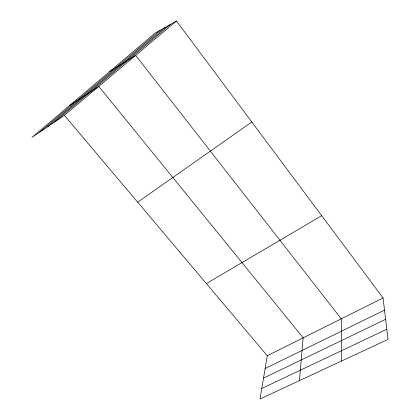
<?xml version="1.0" encoding="UTF-8"?>
<svg xmlns="http://www.w3.org/2000/svg" width="420" height="420" viewBox="0 0 420 420"><rect width="100%" height="100%" fill="white"/><g stroke="black" fill="none" stroke-linecap="round" stroke-linejoin="round"><path stroke-width="0.63" d="M299.429 380.651L303.161 337.832L98.789 86.405L69.326 105.735M64.391 115.358L267.267 355.74L260.022 399L388.038 339.392L383.066 297.969L176.484 21L154.859 33.269L31.962 137.393L64.391 115.358L176.484 21M39.937 131.975L160.235 30.224M47.733 126.677L165.448 27.263M54.92 121.795L170.231 24.549M137.686 202.204L251.811 121.989M109.704 71.526L135.65 55.377L341.266 318.822L341.534 361.043M206.372 283.589L321.689 215.675M267.267 355.74L383.066 297.969M265.13 368.508L384.526 310.112M263.519 378.126L385.628 319.3M261.781 388.479L386.82 329.243"/></g></svg>
